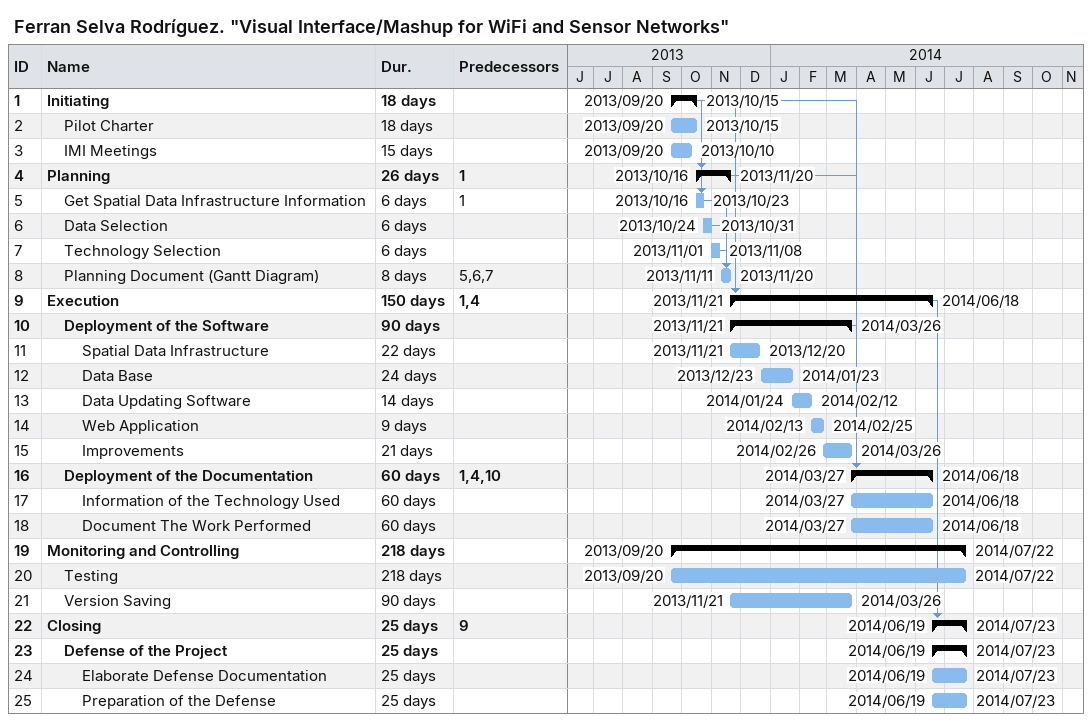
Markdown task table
Ferran Selva Rodríguez. "Visual Interface/Mashup for WiFi and Sensor Networks"

| ID | Level | Task | Duration | Start | Finish | Predecessors |
|---|---|---|---|---|---|---|
| 1 | 1 | **Initiating** | 18d | 2013-09-20 | 2013-10-15 |  |
| 2 | 2 | Pilot Charter | 18d | 2013-09-20 | 2013-10-15 |  |
| 3 | 2 | IMI Meetings | 15d | 2013-09-20 | 2013-10-10 |  |
| 4 | 1 | **Planning** | 26d | 2013-10-16 | 2013-11-20 | 1 |
| 5 | 2 | Get Spatial Data Infrastructure Information | 6d | 2013-10-16 | 2013-10-23 | 1 |
| 6 | 2 | Data Selection | 6d | 2013-10-24 | 2013-10-31 |  |
| 7 | 2 | Technology Selection | 6d | 2013-11-01 | 2013-11-08 |  |
| 8 | 2 | Planning Document (Gantt Diagram) | 8d | 2013-11-11 | 2013-11-20 | 5, 6, 7 |
| 9 | 1 | **Execution** | 150d | 2013-11-21 | 2014-06-18 | 1, 4 |
| 10 | 2 | **Deployment of the Software** | 90d | 2013-11-21 | 2014-03-26 |  |
| 11 | 3 | Spatial Data Infrastructure | 22d | 2013-11-21 | 2013-12-20 |  |
| 12 | 3 | Data Base | 24d | 2013-12-23 | 2014-01-23 |  |
| 13 | 3 | Data Updating Software | 14d | 2014-01-24 | 2014-02-12 |  |
| 14 | 3 | Web Application | 9d | 2014-02-13 | 2014-02-25 |  |
| 15 | 3 | Improvements | 21d | 2014-02-26 | 2014-03-26 |  |
| 16 | 2 | **Deployment of the Documentation** | 60d | 2014-03-27 | 2014-06-18 | 1, 4, 10 |
| 17 | 3 | Information of the Technology Used | 60d | 2014-03-27 | 2014-06-18 |  |
| 18 | 3 | Document The Work Performed | 60d | 2014-03-27 | 2014-06-18 |  |
| 19 | 1 | **Monitoring and Controlling** | 218d | 2013-09-20 | 2014-07-22 |  |
| 20 | 2 | Testing | 218d | 2013-09-20 | 2014-07-22 |  |
| 21 | 2 | Version Saving | 90d | 2013-11-21 | 2014-03-26 |  |
| 22 | 1 | **Closing** | 25d | 2014-06-19 | 2014-07-23 | 9 |
| 23 | 2 | **Defense of the Project** | 25d | 2014-06-19 | 2014-07-23 |  |
| 24 | 3 | Elaborate Defense Documentation | 25d | 2014-06-19 | 2014-07-23 |  |
| 25 | 3 | Preparation of the Defense | 25d | 2014-06-19 | 2014-07-23 |  |
